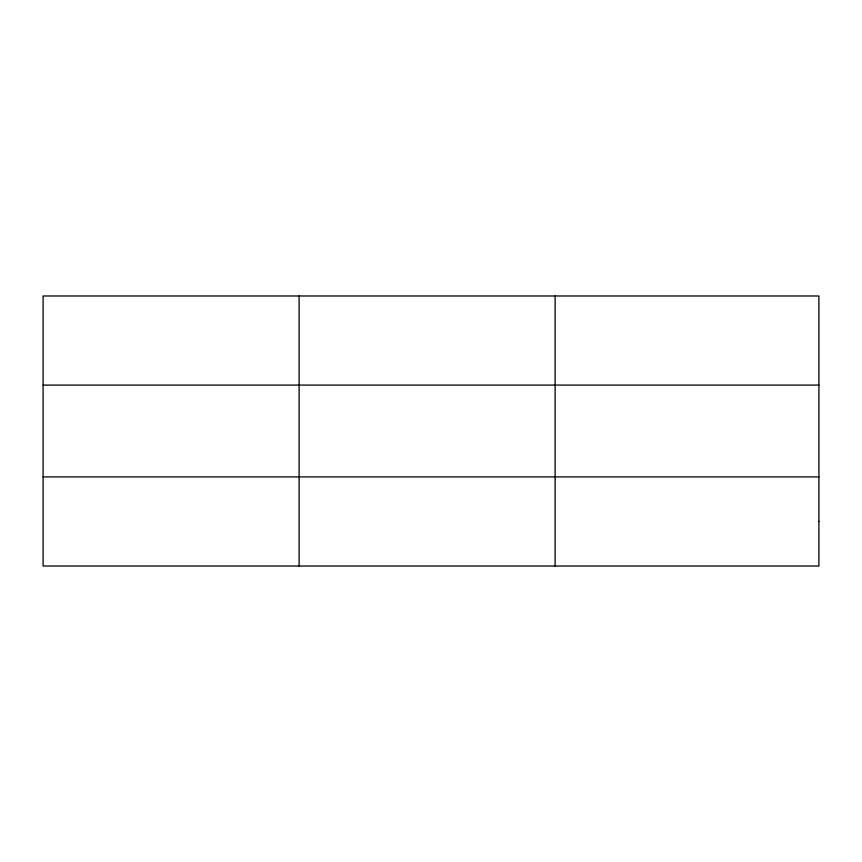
<?xml version="1.0" encoding="UTF-8"?>
<svg xmlns="http://www.w3.org/2000/svg" width="862" height="862" viewBox="0 0 862 862"><rect width="100%" height="100%" fill="white"/><g stroke="black" fill="none" stroke-linecap="round" stroke-linejoin="round"><path stroke-width="1.29" d="M299.114 566.011L299.114 295.989M555.128 566.011L555.128 295.989M43.1 385.098L818.9 385.098M43.1 476.901L818.9 476.901M818.9 521.456L818.9 566.011L43.1 566.011L43.1 295.989L818.9 295.989L818.9 521.456"/></g></svg>
